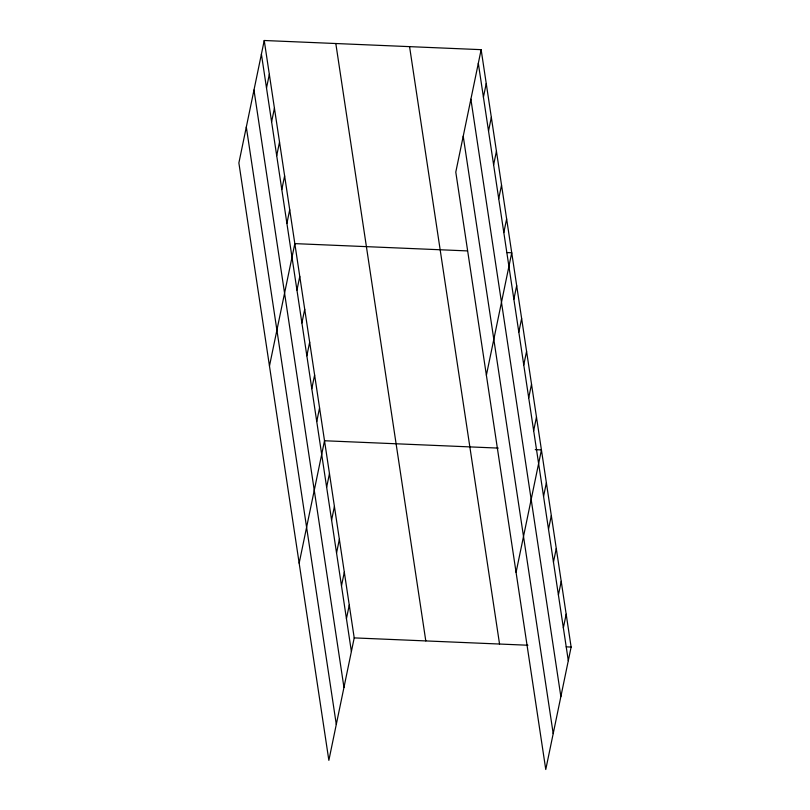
<?xml version="1.0" encoding="UTF-8"?>
<svg xmlns="http://www.w3.org/2000/svg" width="810" height="810" viewBox="0 0 810 810"><rect width="100%" height="100%" fill="white"/><g stroke="black" fill="none" stroke-linecap="round" stroke-linejoin="round"><path stroke-width="1.21" d="M264.232 40.5L238.879 162.942L328.86 760.337L354.213 637.895L264.232 40.5L481.14 49.663L571.121 647.058L545.768 769.5L455.787 172.105L481.14 49.663M266.51 87.986L269.335 74.348M271.603 121.834L274.428 108.206M276.706 155.682L279.531 142.054M281.809 189.54L284.624 175.912M286.902 223.388L289.727 209.76M269.467 366.049L294.83 243.618L467.309 250.908M296.956 290.101L299.771 276.473M301.897 322.957L304.722 309.329M306.848 355.813L309.673 342.184M311.799 388.668L314.624 375.04M316.75 421.524L319.565 407.896M299.163 563.193L324.516 440.751L498.231 448.092M326.643 487.235L329.467 473.607M331.594 520.101L334.419 506.463M336.545 552.957L339.37 539.318M341.496 585.812L344.311 572.184M346.437 618.668L349.262 605.04M483.418 97.149L486.243 83.521M488.521 130.997L491.346 117.369M493.614 164.855L496.439 151.227M498.717 198.703L501.542 185.075M503.82 232.561L506.635 218.933M486.385 375.222L511.738 252.781L506.797 252.568M513.864 299.265L516.689 285.636M518.815 332.12L521.63 318.492M523.756 364.976L526.581 351.348M528.707 397.842L531.532 384.203M533.658 430.697L536.483 417.069M516.071 572.356L541.434 449.925L535.258 449.661M543.561 496.408L546.375 482.78M548.502 529.264L551.327 515.636M553.453 562.12L556.278 548.491M558.404 594.975L561.229 581.347M563.355 627.831L566.18 614.203M354.213 637.895L527.928 645.236M566.19 646.856L571.121 647.058M478.325 63.301L568.306 660.687M470.883 99.205L560.864 696.6M463.219 136.202L553.2 733.597M409.566 46.646L499.547 644.031M335.816 43.527L425.797 640.923M261.407 54.128L351.388 651.524M253.975 90.042L343.956 687.427M246.311 127.028L336.292 724.423"/></g></svg>
